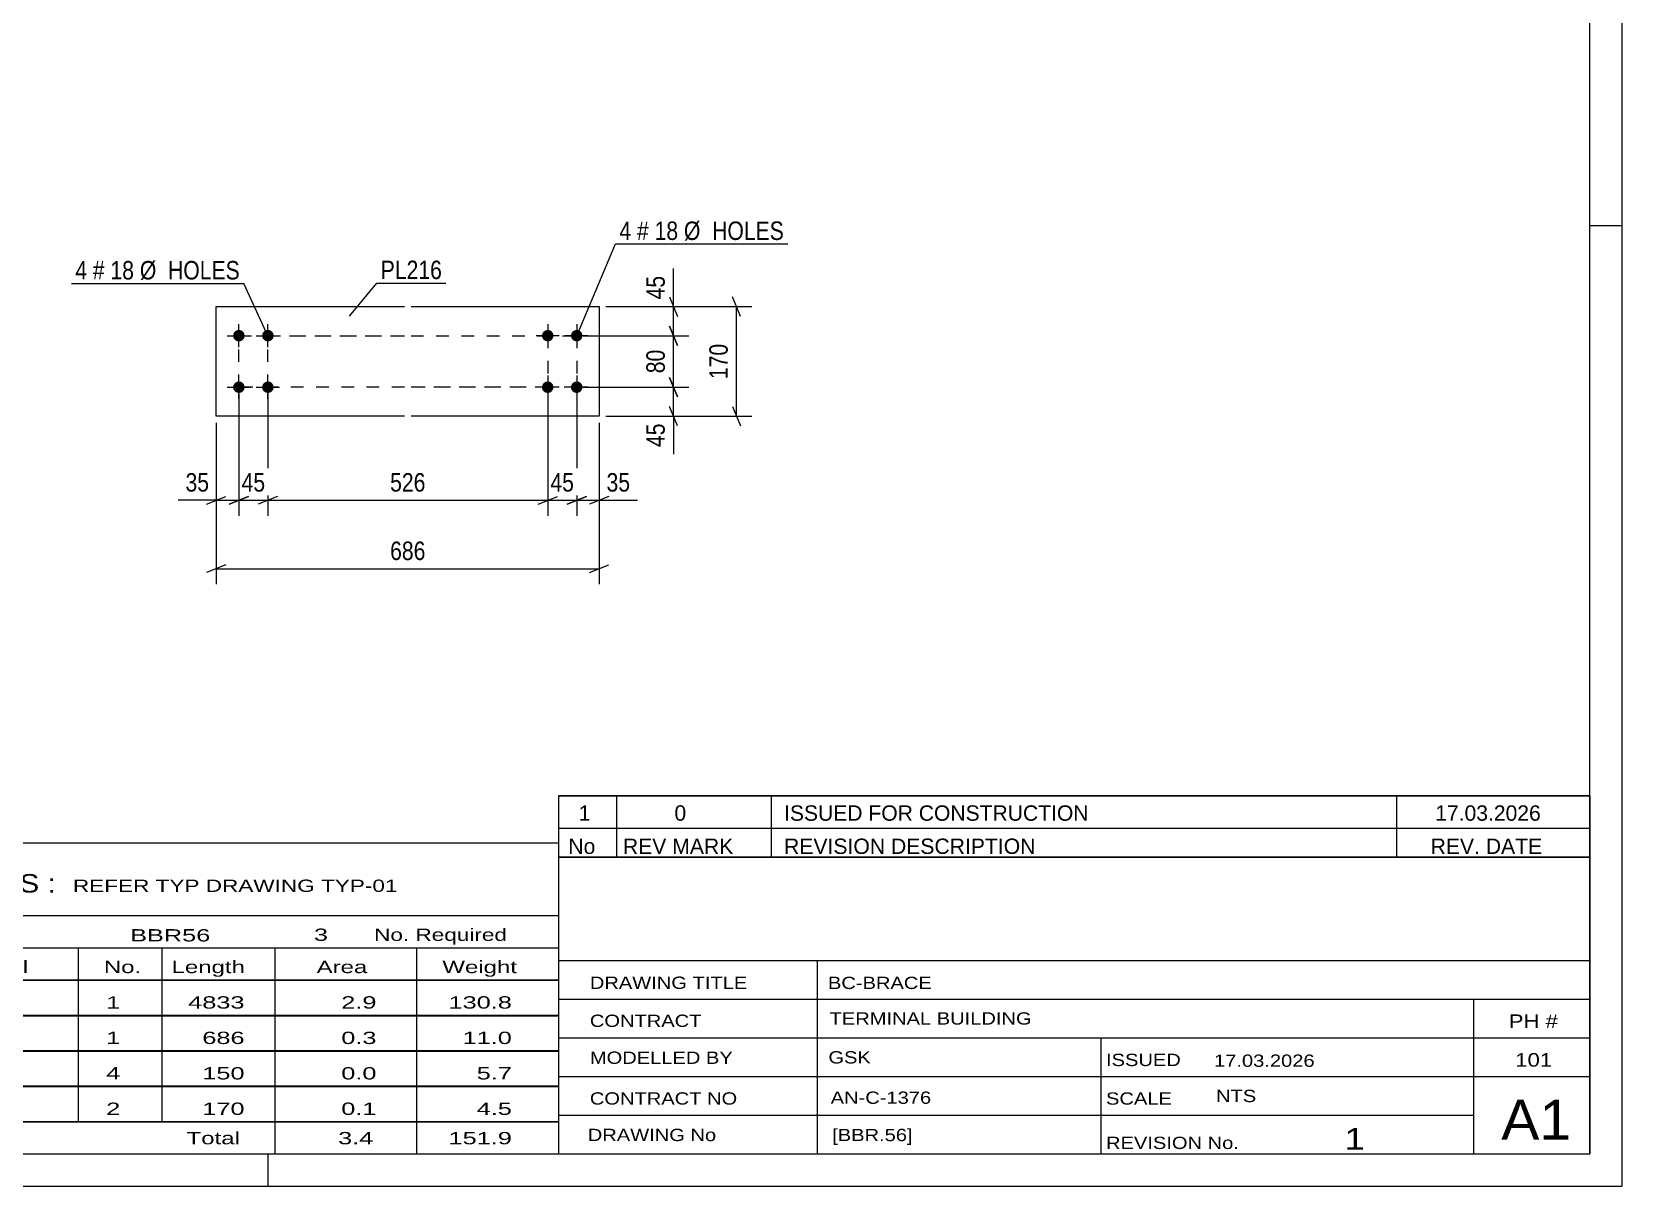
# Model space of a CAD drawing. Header units: millimetres. Extents: x 0 to 594, y 0 to 420.
# Drawn here: x 347.3 to 594, y 0 to 179.1 of the extents above; entities that cross this region are included whole.
import ezdxf

# ---------------------------------------------------------------- set-up
doc = ezdxf.new("R2010")
doc.units = ezdxf.units.MM
doc.linetypes.add('DXK_LINE_DOT2', pattern=[3.9198, 1.9599, -1.9599])
doc.styles.add('Arial Narrow', font='ARIALN.TTF', dxfattribs={"height": 0.2})

# ---------------------------------------------------------------- blocks, each defined once
blk = doc.blocks.new('Unknown-580610389-1130')
at = {"color": 5, "linetype": 'Continuous'}
for p, q in [((594, 0), (594, 420)), ((589, 5), (589, 415)), ((594, 149), (589, 149)), ((5, 5), (589, 5)), ((384, 0), (384, 5)), ((0, 0), (594, 0))]:
    blk.add_line(p, q, dxfattribs=at)
blk = doc.blocks.new('Part-580610389-3569 - 3568')
at = {"color": 2, "linetype": 'Continuous'}
for p, q in [((375.94, 136.46), (405.14, 136.46)), ((375.94, 119.46), (375.94, 136.46)), ((406.14, 136.46), (435.34, 136.46)), ((435.34, 136.46), (435.34, 119.46)), ((405.14, 119.46), (375.94, 119.46)), ((435.34, 119.46), (406.14, 119.46))]:
    blk.add_line(p, q, dxfattribs=at)
blk = doc.blocks.new('Bolt-580610389-3570 - 3568')
at = {"linetype": 'Continuous'}
for points in [[(427.34, 131.06, -1), (427.34, 132.86, -1)], [(431.84, 131.06, -1), (431.84, 132.86, -1)], [(427.34, 123.06, -1), (427.34, 124.86, -1)], [(431.84, 123.06, -1), (431.84, 124.86, -1)]]:
    blk.add_hatch(color=1, dxfattribs=at).paths.add_polyline_path(points)
at = {"color": 1, "linetype": 'Continuous'}
for p, q in [((427.34, 133.76), (427.34, 130.16)), ((431.84, 133.76), (431.84, 130.16)), ((429.14, 131.96), (425.54, 131.96)), ((433.64, 131.96), (430.04, 131.96)), ((429.14, 123.96), (425.54, 123.96)), ((427.34, 125.76), (427.34, 122.16)), ((433.64, 123.96), (430.04, 123.96)), ((431.84, 125.76), (431.84, 122.16))]:
    blk.add_line(p, q, dxfattribs=at)
blk = doc.blocks.new('Bolt-580610389-3571 - 3568')
at = {"linetype": 'Continuous'}
for points in [[(379.44, 132.86, -1), (379.44, 131.06, -1)], [(383.94, 132.86, -1), (383.94, 131.06, -1)], [(379.44, 124.86, -1), (379.44, 123.06, -1)], [(383.94, 124.86, -1), (383.94, 123.06, -1)]]:
    blk.add_hatch(color=1, dxfattribs=at).paths.add_polyline_path(points)
at = {"color": 1, "linetype": 'Continuous'}
for p, q in [((379.44, 130.16), (379.44, 133.76)), ((383.94, 130.16), (383.94, 133.76)), ((377.64, 131.96), (381.24, 131.96)), ((382.14, 131.96), (385.74, 131.96)), ((377.64, 123.96), (381.24, 123.96)), ((379.44, 122.16), (379.44, 125.76)), ((382.14, 123.96), (385.74, 123.96)), ((383.94, 122.16), (383.94, 125.76))]:
    blk.add_line(p, q, dxfattribs=at)
blk = doc.blocks.new('Rectangle-580610389-3745 - 3568')
at = {"color": 1, "linetype": 'DXK_LINE_DOT2'}
for p, q in [((379.44, 131.96), (405.14, 131.96)), ((379.44, 123.96), (379.44, 131.96)), ((406.14, 131.96), (431.84, 131.96)), ((431.84, 131.96), (431.84, 123.96)), ((405.14, 123.96), (379.44, 123.96)), ((431.84, 123.96), (406.14, 123.96))]:
    blk.add_line(p, q, dxfattribs=at)
blk = doc.blocks.new('Rectangle-580610389-3755 - 3568')
at = {"color": 1, "linetype": 'DXK_LINE_DOT2'}
for p, q in [((383.94, 131.96), (405.14, 131.96)), ((383.94, 123.96), (383.94, 131.96)), ((406.14, 131.96), (427.34, 131.96)), ((427.34, 131.96), (427.34, 123.96)), ((405.14, 123.96), (383.94, 123.96)), ((427.34, 123.96), (406.14, 123.96))]:
    blk.add_line(p, q, dxfattribs=at)
blk = doc.blocks.new('StraightDimension-580610389-3616 - 3568')
at = {"color": 7, "linetype": 'Continuous'}
for p, q in [((436.34, 136.46), (459.02, 136.46)), ((457.22, 134.96), (456.02, 137.96)), ((456.62, 119.46), (456.62, 136.46)), ((456.02, 120.96), (457.22, 117.96)), ((436.34, 119.46), (459.02, 119.46))]:
    blk.add_line(p, q, dxfattribs=at)
at = {"color": 0}
blk.add_wipeout([(455.87, 131.3), (451.67, 131.3), (451.67, 124.62), (455.87, 124.62)], dxfattribs=at)
at = {"color": 3, "style": 'Arial Narrow'}
blk.add_text('170', height=2.863, rotation=90.0002, dxfattribs=at).set_placement((455.27, 125.22))
blk = doc.blocks.new('StraightDimension-580610389-3576 - 3568')
at = {"color": 7, "linetype": 'Continuous'}
for p, q in [((431.84, 122.96), (431.84, 104.02)), ((435.34, 118.46), (435.34, 104.02)), ((430.34, 105.82), (433.34, 107.02)), ((431.84, 106.42), (435.34, 106.42)), ((436.84, 107.02), (433.84, 105.82))]:
    blk.add_line(p, q, dxfattribs=at)
at = {"color": 0}
blk.add_wipeout([(440.72, 107.17), (440.72, 111.37), (435.87, 111.37), (435.87, 107.17)], dxfattribs=at)
at = {"color": 7, "linetype": 'Continuous'}
blk.add_line((435.34, 106.42), (441.25, 106.42), dxfattribs=at)
blk.add_line((435.34, 106.42), (441.25, 106.42), dxfattribs=at)
at = {"color": 3, "style": 'Arial Narrow'}
blk.add_text('35', height=2.863, dxfattribs=at).set_placement((436.47, 107.77))
blk = doc.blocks.new('StraightDimension-580610389-3577 - 3568')
at = {"color": 7, "linetype": 'Continuous'}
for p, q in [((427.34, 122.96), (427.34, 104.02)), ((431.84, 122.96), (431.84, 104.02)), ((425.84, 105.82), (428.84, 107.02)), ((427.34, 106.42), (431.84, 106.42)), ((433.34, 107.02), (430.34, 105.82))]:
    blk.add_line(p, q, dxfattribs=at)
at = {"color": 0}
blk.add_wipeout([(432.02, 107.17), (432.02, 111.37), (427.16, 111.37), (427.16, 107.17)], dxfattribs=at)
at = {"color": 3, "style": 'Arial Narrow'}
blk.add_text('45', height=2.863, dxfattribs=at).set_placement((427.76, 107.77))
blk = doc.blocks.new('StraightDimension-580610389-3578 - 3568')
at = {"color": 7, "linetype": 'Continuous'}
for p, q in [((383.94, 122.96), (383.94, 104.02)), ((427.34, 122.96), (427.34, 104.02)), ((385.44, 107.02), (382.44, 105.82)), ((383.94, 106.42), (427.34, 106.42)), ((425.84, 105.82), (428.84, 107.02))]:
    blk.add_line(p, q, dxfattribs=at)
at = {"color": 0}
blk.add_wipeout([(408.98, 107.17), (408.98, 111.37), (402.3, 111.37), (402.3, 107.17)], dxfattribs=at)
at = {"color": 3, "style": 'Arial Narrow'}
blk.add_text('526', height=2.863, dxfattribs=at).set_placement((402.9, 107.77))
blk = doc.blocks.new('StraightDimension-580610389-3579 - 3568')
at = {"color": 7, "linetype": 'Continuous'}
for p, q in [((379.44, 122.96), (379.44, 104.02)), ((383.94, 122.96), (383.94, 104.02)), ((377.94, 105.82), (380.94, 107.02)), ((379.44, 106.42), (383.94, 106.42)), ((385.44, 107.02), (382.44, 105.82))]:
    blk.add_line(p, q, dxfattribs=at)
at = {"color": 0}
blk.add_wipeout([(384.12, 107.17), (384.12, 111.37), (379.26, 111.37), (379.26, 107.17)], dxfattribs=at)
at = {"color": 3, "style": 'Arial Narrow'}
blk.add_text('45', height=2.863, dxfattribs=at).set_placement((379.86, 107.77))
blk = doc.blocks.new('StraightDimension-580610389-3580 - 3568')
at = {"color": 7, "linetype": 'Continuous'}
for p, q in [((379.44, 122.96), (379.44, 104.02)), ((375.94, 118.46), (375.94, 104.02)), ((374.44, 105.82), (377.44, 107.02)), ((375.94, 106.42), (379.44, 106.42)), ((380.94, 107.02), (377.94, 105.82))]:
    blk.add_line(p, q, dxfattribs=at)
at = {"color": 0}
blk.add_wipeout([(375.42, 107.17), (375.42, 111.37), (370.56, 111.37), (370.56, 107.17)], dxfattribs=at)
at = {"color": 7, "linetype": 'Continuous'}
blk.add_line((375.94, 106.42), (370.03, 106.42), dxfattribs=at)
blk.add_line((375.94, 106.42), (370.03, 106.42), dxfattribs=at)
at = {"color": 3, "style": 'Arial Narrow'}
blk.add_text('35', height=2.863, dxfattribs=at).set_placement((371.16, 107.77))
blk = doc.blocks.new('StraightDimension-580610389-3724 - 3568')
at = {"color": 7, "linetype": 'Continuous'}
for p, q in [((432.84, 123.96), (449.25, 123.96)), ((446.25, 125.46), (447.45, 122.46)), ((446.85, 119.46), (446.85, 123.96)), ((447.45, 117.96), (446.25, 120.96)), ((436.34, 119.46), (449.25, 119.46))]:
    blk.add_line(p, q, dxfattribs=at)
at = {"color": 0}
blk.add_wipeout([(446.1, 118.93), (441.9, 118.93), (441.9, 114.08), (446.1, 114.08)], dxfattribs=at)
at = {"color": 7, "linetype": 'Continuous'}
blk.add_line((446.85, 119.46), (446.85, 113.55), dxfattribs=at)
blk.add_line((446.85, 119.46), (446.85, 113.55), dxfattribs=at)
at = {"color": 3, "style": 'Arial Narrow'}
blk.add_text('45', height=2.863, rotation=90.0002, dxfattribs=at).set_placement((445.5, 114.68))
blk = doc.blocks.new('StraightDimension-580610389-3596 - 3568')
at = {"color": 7, "linetype": 'Continuous'}
for p, q in [((375.94, 118.46), (375.94, 93.4)), ((435.34, 118.46), (435.34, 93.4)), ((377.44, 96.4), (374.44, 95.2)), ((433.84, 95.2), (436.84, 96.4)), ((375.94, 95.8), (435.34, 95.8))]:
    blk.add_line(p, q, dxfattribs=at)
at = {"color": 0}
blk.add_wipeout([(408.98, 96.55), (408.98, 100.75), (402.3, 100.75), (402.3, 96.55)], dxfattribs=at)
at = {"color": 3, "style": 'Arial Narrow'}
blk.add_text('686', height=2.863, dxfattribs=at).set_placement((402.9, 97.15))
blk = doc.blocks.new('StraightDimension-580610389-3722 - 3568')
at = {"color": 7, "linetype": 'Continuous'}
for p, q in [((436.34, 136.46), (449.25, 136.46)), ((446.25, 137.96), (447.45, 134.96)), ((446.85, 131.96), (446.85, 136.46)), ((447.45, 130.46), (446.25, 133.46)), ((432.84, 131.96), (449.25, 131.96))]:
    blk.add_line(p, q, dxfattribs=at)
at = {"color": 0}
blk.add_wipeout([(446.1, 141.84), (441.9, 141.84), (441.9, 136.98), (446.1, 136.98)], dxfattribs=at)
at = {"color": 7, "linetype": 'Continuous'}
blk.add_line((446.85, 136.46), (446.85, 142.37), dxfattribs=at)
blk.add_line((446.85, 136.46), (446.85, 142.37), dxfattribs=at)
at = {"color": 3, "style": 'Arial Narrow'}
blk.add_text('45', height=2.863, rotation=90.0002, dxfattribs=at).set_placement((445.5, 137.58))
blk = doc.blocks.new('StraightDimension-580610389-3723 - 3568')
at = {"color": 7, "linetype": 'Continuous'}
for p, q in [((446.25, 133.46), (447.45, 130.46)), ((432.84, 131.96), (449.25, 131.96)), ((446.85, 123.96), (446.85, 131.96)), ((432.84, 123.96), (449.25, 123.96)), ((447.45, 122.46), (446.25, 125.46))]:
    blk.add_line(p, q, dxfattribs=at)
at = {"color": 0}
blk.add_wipeout([(446.1, 130.39), (441.9, 130.39), (441.9, 125.53), (446.1, 125.53)], dxfattribs=at)
at = {"color": 3, "style": 'Arial Narrow'}
blk.add_text('80', height=2.863, rotation=90.0002, dxfattribs=at).set_placement((445.5, 126.13))
blk = doc.blocks.new('Unknown-580610389-4474')
at = {"color": 7, "linetype": 'Continuous'}
for p, q in [((429, 51.05), (429, 5)), ((429, 51.05), (589, 51.05)), ((589, 51), (589, 5)), ((429, 35), (589, 35)), ((469.14, 35), (469.14, 5)), ((429, 29), (589, 29)), ((571, 5.05), (571, 29.05)), ((429, 23), (589, 23)), ((513.14, 23), (513.14, 5)), ((429, 17), (589, 17)), ((429, 11), (571, 11)), ((429, 5), (589, 5))]:
    blk.add_line(p, q, dxfattribs=at)
at = {"color": 7, "style": 'Arial Narrow'}
for s, height, width, p in [('DRAWING TITLE', 1.9089, 1.425378, (433.88, 30.61)), ('BC-BRACE', 1.909, 1.425378, (470.81, 30.59)), ('CONTRACT', 1.909, 1.425378, (433.88, 24.71)), ('TERMINAL BUILDING', 1.9089, 1.425378, (471.06, 25.07)), ('MODELLED BY', 1.9089, 1.425378, (433.88, 18.98)), ('GSK', 1.909, 1.425378, (470.88, 19.04)), ('ISSUED', 1.909, 1.425378, (513.94, 18.64)), ('17.03.2026', 1.909, 1.425378, (530.69, 18.52)), ('CONTRACT NO', 1.9089, 1.425378, (433.88, 12.66)), ('AN-C-1376', 1.909, 1.425378, (471.23, 12.78)), ('SCALE', 1.909, 1.425378, (513.94, 12.65)), ('A1', 6.204, 1.25, (575.24, 7.2)), ('DRAWING No', 1.909, 1.425378, (433.56, 7)), ('[BBR.56]', 1.909, 1.425378, (471.46, 6.99)), ('REVISION No.', 1.9089, 1.425378, (513.94, 5.77)), ('1', 3.34, 1.5, (550.91, 5.68))]:
    blk.add_text(s, height=height, dxfattribs=dict(at, width=width)).set_placement(p)
at = {"color": 7, "linetype": 'Continuous', "style": 'Arial Narrow'}
for s, height, width, p in [('PH #', 2.1, 1.42538, (576.4, 24.55)), ('101', 2.1, 1.42538, (577.41, 18.55)), ('NTS', 1.909, 1.425378, (531, 13.05))]:
    blk.add_text(s, height=height, dxfattribs=dict(at, width=width)).set_placement(p)
blk = doc.blocks.new('Unknown-580610389-4475')
at = {"color": 7, "linetype": 'Continuous'}
for p, q in [((429, 60.55), (589, 60.55)), ((589, 60.55), (429, 60.55)), ((429, 60.55), (429, 55.55)), ((438, 60.55), (438, 55.55)), ((462, 60.55), (462, 55.55)), ((559, 60.55), (559, 55.55)), ((589, 60.55), (589, 55.55)), ((429, 55.55), (589, 55.55)), ((429, 55.55), (429, 51.05)), ((429, 55.55), (589, 55.55)), ((438, 55.55), (438, 51.05)), ((462, 55.55), (462, 51.05)), ((559, 55.55), (559, 51.05)), ((589, 55.55), (589, 51.05)), ((589, 51.05), (429, 51.05))]:
    blk.add_line(p, q, dxfattribs=at)
at = {"color": 7, "linetype": 'Continuous', "style": 'Arial Narrow'}
for s, height, width, p in [('1', 2.39, 1.196471, (432.16, 56.7)), ('0', 2.39, 1.196471, (447, 56.7)), ('ISSUED FOR CONSTRUCTION', 2.3861, 1.196471, (464, 56.7)), ('17.03.2026', 2.386, 1.196471, (565, 56.7)), ('No', 2.386, 1.2, (430.54, 51.55)), ('REV MARK', 2.386, 1.2, (439, 51.55)), ('REVISION DESCRIPTION', 2.3861, 1.2, (464, 51.55)), ('REV. DATE', 2.386, 1.2, (564.28, 51.55))]:
    blk.add_text(s, height=height, dxfattribs=dict(at, width=width)).set_placement(p)
blk = doc.blocks.new('Unknown-580610389-4476')
at = {"color": 7, "linetype": 'Continuous'}
for p, q in [((269, 53.25), (429, 53.25)), ((269, 42), (269, 53.25)), ((429, 53.25), (429, 42)), ((269, 42), (429, 42)), ((269, 42), (269, 37)), ((429, 42), (429, 37)), ((269, 37), (429, 37)), ((269, 37), (269, 32)), ((293, 37), (293, 32)), ((328.5, 37), (328.5, 32)), ((354.5, 37), (354.5, 32)), ((367.5, 37), (367.5, 32)), ((385, 37), (385, 32)), ((407, 37), (407, 32)), ((429, 37), (429, 32)), ((269, 32), (429, 32)), ((269, 31.95), (269, 26.55)), ((269, 31.95), (429, 31.95)), ((293, 32), (293, 26.5)), ((328.5, 32), (328.5, 26.5)), ((354.5, 32), (354.5, 26.5)), ((367.5, 32), (367.5, 26.5)), ((385, 32), (385, 26.5)), ((407, 32), (407, 26.5)), ((429, 31.95), (429, 26.55)), ((269, 26.55), (429, 26.55)), ((269, 26.45), (269, 21.05)), ((269, 26.45), (429, 26.45)), ((293, 26.5), (293, 21)), ((328.5, 26.5), (328.5, 21)), ((354.5, 26.5), (354.5, 21)), ((367.5, 26.5), (367.5, 21)), ((385, 26.5), (385, 21)), ((407, 26.5), (407, 21)), ((429, 26.45), (429, 21.05)), ((269, 21.05), (429, 21.05)), ((269, 20.95), (269, 15.55)), ((269, 20.95), (429, 20.95)), ((293, 21), (293, 15.5)), ((328.5, 21), (328.5, 15.5)), ((354.5, 21), (354.5, 15.5)), ((367.5, 21), (367.5, 15.5)), ((385, 21), (385, 15.5)), ((407, 21), (407, 15.5)), ((429, 20.95), (429, 15.55)), ((269, 15.55), (429, 15.55)), ((269, 15.45), (269, 10.05)), ((269, 15.45), (429, 15.45)), ((293, 15.5), (293, 10)), ((328.5, 15.5), (328.5, 10)), ((354.5, 15.5), (354.5, 10)), ((367.5, 15.5), (367.5, 10)), ((385, 15.5), (385, 10)), ((407, 15.5), (407, 10)), ((429, 15.45), (429, 10.05)), ((269, 10.05), (429, 10.05)), ((269, 10), (429, 10)), ((269, 10), (269, 5)), ((385, 10), (385, 5)), ((407, 10), (407, 5)), ((429, 10), (429, 5)), ((269, 5), (429, 5))]:
    blk.add_line(p, q, dxfattribs=at)
at = {"color": 7, "style": 'Arial Narrow'}
for s, height, width, p in [('GENERAL NOTES & WELD DETAILS :', 2.8633, 1.4, (270.15, 45.56)), ('REFER TYP DRAWING TYP-01', 1.9089, 1.6, (353.7, 45.66)), ("MATERIAL LIST FOR ASSEMBLY MK'D", 1.9089, 1.6, (270.15, 38.06)), ('BBR56', 1.909, 1.794707, (362.57, 37.97)), ('3', 1.91, 1.794707, (391.08, 38.06)), ('No. Required', 1.9089, 1.6, (400.41, 38.06)), ('Mark', 1.909, 1.7, (270.34, 33)), ('Profile', 1.909, 1.7, (303.41, 33)), ('Material', 1.909, 1.7, (333.54, 33.06)), ('No.', 1.909, 1.7, (358.5, 33.06)), ('Length', 1.909, 1.7, (369, 33.06)), ('Area', 1.909, 1.7, (391.5, 33.06)), ('Weight', 1.909, 1.7, (411, 33.06))]:
    blk.add_text(s, height=height, dxfattribs=dict(at, width=width)).set_placement(p)
at = {"color": 7, "linetype": 'Continuous', "style": 'Arial Narrow'}
for s, height, width, p in [('BBR56', 1.909, 1.794707, (270.5, 27.56)), ('SHS150*6', 1.909, 1.794707, (295, 27.56)), ('E350', 1.909, 1.794707, (334.74, 27.56)), ('1', 1.91, 1.794707, (358.86, 27.56)), ('4833', 1.909, 1.794707, (371.58, 27.56)), ('2.9', 1.909, 1.794707, (395.32, 27.56)), ('130.8', 1.909, 1.794707, (411.96, 27.56)), ('PL216', 1.909, 1.794707, (270.5, 22.06)), ('PL12*170', 1.909, 1.794707, (295, 22.06)), ('E350', 1.909, 1.794707, (334.74, 22.06)), ('1', 1.91, 1.794707, (358.86, 22.06)), ('686', 1.909, 1.794707, (373.77, 22.06)), ('0.3', 1.909, 1.794707, (395.32, 22.06)), ('11.0', 1.909, 1.794707, (414.14, 22.06)), ('PL40', 1.909, 1.794707, (270.5, 16.56)), ('PL10*120', 1.909, 1.794707, (295, 16.56)), ('E350', 1.909, 1.794707, (334.74, 16.56)), ('4', 1.91, 1.794707, (358.86, 16.56)), ('150', 1.909, 1.794707, (373.77, 16.56)), ('0.0', 1.909, 1.794707, (395.32, 16.56)), ('5.7', 1.909, 1.794707, (416.33, 16.56)), ('PL98', 1.909, 1.794707, (270.5, 11.06)), ('PL10*170', 1.909, 1.794707, (295, 11.06)), ('E350', 1.909, 1.794707, (334.74, 11.06)), ('2', 1.91, 1.794707, (358.86, 11.06)), ('170', 1.909, 1.794707, (373.77, 11.06)), ('0.1', 1.909, 1.794707, (395.32, 11.06)), ('4.5', 1.909, 1.794707, (416.33, 11.06)), ('Total', 1.909, 1.7, (371.33, 6.5)), ('3.4', 1.909, 1.794707, (394.83, 6.5)), ('151.9', 1.909, 1.794707, (411.96, 6.5))]:
    blk.add_text(s, height=height, dxfattribs=dict(at, width=width)).set_placement(p)
blk = doc.blocks.new('Mark-580610389-3623 - 3568')
at = {"color": 0}
blk.add_wipeout([(355.89, 140.68), (355.89, 143.68), (354.07, 143.68), (354.07, 140.68)], dxfattribs=at)
blk.add_wipeout([(355.89, 140.68), (355.89, 143.68), (354.07, 143.68), (354.07, 140.68)], dxfattribs=at)
blk.add_wipeout([(358.62, 140.68), (358.62, 143.68), (356.79, 143.68), (356.79, 140.68)], dxfattribs=at)
blk.add_wipeout([(358.62, 140.68), (358.62, 143.68), (356.79, 143.68), (356.79, 140.68)], dxfattribs=at)
at = {"color": 3, "style": 'Arial Narrow'}
blk.add_text('4', height=2.86, dxfattribs=at).set_placement((354.07, 140.68))
at = {"color": 0}
blk.add_wipeout([(363.18, 140.68), (363.18, 143.68), (359.52, 143.68), (359.52, 140.68)], dxfattribs=at)
blk.add_wipeout([(363.18, 140.68), (363.18, 143.68), (359.52, 143.68), (359.52, 140.68)], dxfattribs=at)
at = {"color": 3, "style": 'Arial Narrow'}
blk.add_text('#', height=2.86, dxfattribs=at).set_placement((356.79, 140.68))
at = {"color": 0}
blk.add_wipeout([(379.61, 140.68), (379.61, 143.68), (364.08, 143.68), (364.08, 140.68)], dxfattribs=at)
blk.add_wipeout([(379.61, 140.68), (379.61, 143.68), (364.08, 143.68), (364.08, 140.68)], dxfattribs=at)
at = {"color": 7, "linetype": 'Continuous'}
for p in [(353.47, 140.08), (383.94, 131.96)]:
    blk.add_line(p, (380.21, 140.08), dxfattribs=at)
at = {"color": 3, "style": 'Arial Narrow'}
for s, p in [('18', (359.52, 140.68)), ('Ø  HOLES', (364.08, 140.68))]:
    blk.add_text(s, height=2.863, dxfattribs=at).set_placement(p)
blk = doc.blocks.new('Mark-580610389-3622 - 3568')
at = {"color": 0}
blk.add_wipeout([(440.29, 146.81), (440.29, 149.81), (438.46, 149.81), (438.46, 146.81)], dxfattribs=at)
blk.add_wipeout([(440.29, 146.81), (440.29, 149.81), (438.46, 149.81), (438.46, 146.81)], dxfattribs=at)
at = {"color": 7, "linetype": 'Continuous'}
blk.add_line((431.84, 131.96), (437.86, 146.21), dxfattribs=at)
at = {"color": 0}
blk.add_wipeout([(443.02, 146.81), (443.02, 149.81), (441.19, 149.81), (441.19, 146.81)], dxfattribs=at)
blk.add_wipeout([(443.02, 146.81), (443.02, 149.81), (441.19, 149.81), (441.19, 146.81)], dxfattribs=at)
at = {"color": 3, "style": 'Arial Narrow'}
blk.add_text('4', height=2.86, dxfattribs=at).set_placement((438.46, 146.81))
at = {"color": 0}
blk.add_wipeout([(447.57, 146.81), (447.57, 149.81), (443.92, 149.81), (443.92, 146.81)], dxfattribs=at)
blk.add_wipeout([(447.57, 146.81), (447.57, 149.81), (443.92, 149.81), (443.92, 146.81)], dxfattribs=at)
at = {"color": 3, "style": 'Arial Narrow'}
blk.add_text('#', height=2.86, dxfattribs=at).set_placement((441.19, 146.81))
at = {"color": 0}
blk.add_wipeout([(464, 146.81), (464, 149.81), (448.47, 149.81), (448.47, 146.81)], dxfattribs=at)
blk.add_wipeout([(464, 146.81), (464, 149.81), (448.47, 149.81), (448.47, 146.81)], dxfattribs=at)
at = {"color": 7, "linetype": 'Continuous'}
blk.add_line((437.86, 146.21), (464.6, 146.21), dxfattribs=at)
at = {"color": 3, "style": 'Arial Narrow'}
for s, p in [('18', (443.92, 146.81)), ('Ø  HOLES', (448.47, 146.81))]:
    blk.add_text(s, height=2.863, dxfattribs=at).set_placement(p)
blk = doc.blocks.new('Mark-580610389-3619 - 3568')
at = {"color": 0}
blk.add_wipeout([(410.94, 140.73), (410.94, 143.73), (401.44, 143.73), (401.44, 140.73)], dxfattribs=at)
blk.add_wipeout([(410.94, 140.73), (410.94, 143.73), (401.44, 143.73), (401.44, 140.73)], dxfattribs=at)
at = {"color": 30, "linetype": 'Continuous'}
for p, q in [((396.58, 134.99), (400.84, 140.13)), ((400.84, 140.13), (411.54, 140.13))]:
    blk.add_line(p, q, dxfattribs=at)
at = {"color": 3, "style": 'Arial Narrow'}
blk.add_text('PL216', height=2.863, dxfattribs=at).set_placement((401.44, 140.73))

msp = doc.modelspace()

# ---------------------------------------------------------------- block references
for name in ['Unknown-580610389-1130', 'Part-580610389-3569 - 3568', 'Bolt-580610389-3571 - 3568', 'Bolt-580610389-3570 - 3568', 'Rectangle-580610389-3745 - 3568', 'Rectangle-580610389-3755 - 3568', 'Unknown-580610389-4475', 'Unknown-580610389-4476', 'Unknown-580610389-4474']:
    msp.add_blockref(name, (0, 0))

# ---------------------------------------------------------------- next in the draw order: block references
for name in ['Mark-580610389-3623 - 3568', 'Mark-580610389-3619 - 3568', 'StraightDimension-580610389-3616 - 3568']:
    msp.add_blockref(name, (0, 0))

# ---------------------------------------------------------------- next in the draw order: block references
for name in ['StraightDimension-580610389-3722 - 3568', 'StraightDimension-580610389-3576 - 3568']:
    msp.add_blockref(name, (0, 0))

# ---------------------------------------------------------------- next in the draw order: block references
msp.add_blockref('StraightDimension-580610389-3577 - 3568', (0, 0))

# ---------------------------------------------------------------- next in the draw order: block references
for name in ['StraightDimension-580610389-3724 - 3568', 'StraightDimension-580610389-3578 - 3568']:
    msp.add_blockref(name, (0, 0))

# ---------------------------------------------------------------- next in the draw order: block references
for name in ['StraightDimension-580610389-3723 - 3568', 'StraightDimension-580610389-3579 - 3568']:
    msp.add_blockref(name, (0, 0))

# ---------------------------------------------------------------- next in the draw order: block references
for name in ['Mark-580610389-3622 - 3568', 'StraightDimension-580610389-3580 - 3568']:
    msp.add_blockref(name, (0, 0))

# ---------------------------------------------------------------- next in the draw order: block references
msp.add_blockref('StraightDimension-580610389-3596 - 3568', (0, 0))

doc.saveas('drawing.dxf')
